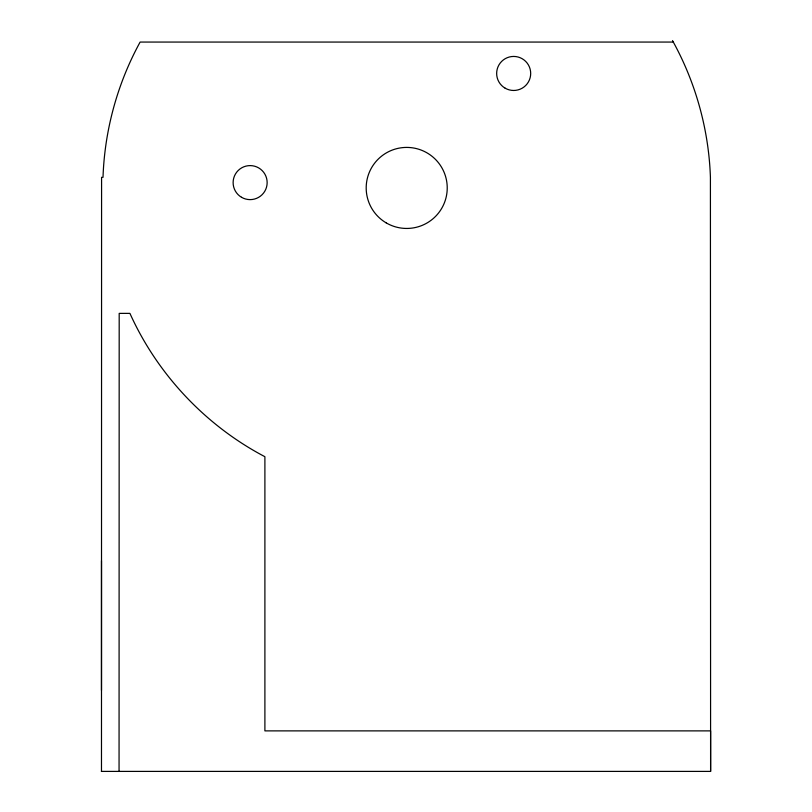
<?xml version="1.0" encoding="UTF-8"?>
<svg xmlns="http://www.w3.org/2000/svg" width="812" height="812" viewBox="0 0 812 812"><rect width="100%" height="100%" fill="white"/><g stroke="black" fill="none" stroke-linecap="round" stroke-linejoin="round"><path stroke-width="1.22" d="M101.48 771.4L101.581 177.32L103.012 177.32C104.616 130.164 117.435 83.433 140.121 42.062L673.3 42.062M119.059 771.4L119.191 313.381L129.92 313.371C157.376 374.352 205.669 425.63 264.895 456.699L264.895 730.881L710.601 730.881L710.601 771.4L101.398 771.4M672.498 40.6C695.681 82.337 708.795 129.605 710.419 177.32L710.601 771.4M101.48 560.696L101.48 690.362M241.499 197.275A17.022 17.022 0 0 0 267.148 182.761A17.022 17.022 0 0 0 241.753 167.8A17.022 17.022 0 0 0 241.499 197.275M505.145 88.183A17.022 17.022 0 0 0 530.693 73.466A17.022 17.022 0 0 0 505.176 58.708A17.022 17.022 0 0 0 505.145 88.183M386.147 222.843A40.519 40.519 0 0 0 447.229 188.282A40.519 40.519 0 0 0 386.756 152.666A40.519 40.519 0 0 0 386.147 222.843"/></g></svg>
